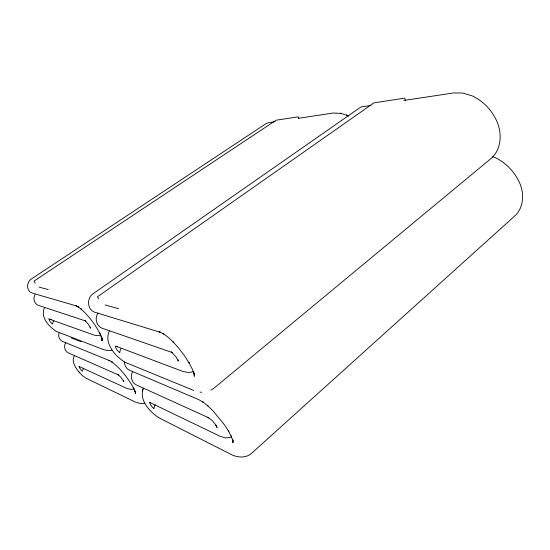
<?xml version="1.0" encoding="UTF-8"?>
<svg xmlns="http://www.w3.org/2000/svg" width="550" height="550" viewBox="0 0 550 550"><rect width="100%" height="100%" fill="white"/><g stroke="black" fill="none" stroke-linecap="round" stroke-linejoin="round"><path stroke-width="0.82" d="M135.451 391.442L135.479 393.697L134.901 390.857L135.135 391.813L133.499 387.894L133.815 388.603C128.26 378.276 120.842 368.761 111.492 361.611L112.221 362.168L108.831 360.25L109.759 360.731L62.672 341.488C59.455 340.223 58.004 336.339 58.974 333.135M101.894 339.185L101.784 340.381L102.018 337.858M232.904 439.711L232.794 442.743L232.54 439.354L233.234 442.028L231.131 435.882L231.502 436.968L228.401 430.904L228.814 431.606L224.352 424.648L213.208 411.056L207.357 405.433L207.962 405.976L202.764 401.899L203.741 402.462L198.839 399.685L129.429 370.184C126.349 368.754 124.506 365.393 124.458 362.058M143.419 388.149C138.621 399.96 149.717 411.792 158.943 417.814L231.144 454.451C237.242 457.648 245.506 458.288 251.089 453.75L513.727 216.886C523.139 209.337 524.542 195.669 520.424 184.951L520.286 184.477C515.598 172.851 506.591 163.247 495.406 157.644L492.676 156.674M142.257 391.201L142.464 390.562M142.649 389.991L142.863 389.324M132.543 371.772C130.247 376.221 131.45 382.683 136.283 384.89L208.911 417.883L207.811 417.257L212.355 420.578L216.329 425.817L215.951 425.143L217.051 427.625L216.631 426.353M65.642 342.753C63.573 346.163 64.501 351.429 68.475 352.969L118.642 374.99L117.927 374.454L121.062 377.506L123.75 381.597L123.53 380.662L123.647 381.205M35.049 294.621C32.567 298.485 34.327 304.459 39.002 305.573L85.848 321.035M83.517 368.197L82.411 371.181L80.328 369.002A2.743 0.564 53 0 1 79.551 367.785L79.448 366.52M53.549 320.994L52.408 324.039L50.332 321.894A2.826 0.591 53.8 0 1 49.521 320.623L49.191 319.158L51.418 319.426M74.525 355.438C70.984 361.171 75.426 367.586 79.021 372.027M109.347 331.1C103.634 343.186 115.252 356.214 125.001 362.278L193.792 390.459M98.079 312.964C94.435 318.024 96.271 326.432 102.541 328.364L172.336 352.564L171.297 351.918L176.172 357.087L178.303 361.137L177.849 359.26M44.612 307.56C39.793 316.793 49.101 326.954 56.588 331.533L104.032 349.807L108.35 350.543L112.028 350.247M211.035 390.074L213.689 388.424L491.494 158.146C500.961 149.435 502.061 134.998 497.723 123.502L497.606 123.111C492.862 111.251 483.787 101.221 472.134 95.858L462.557 92.998L453.647 92.943L403.783 100.478M193.497 371.663L189.049 372.549L183.191 371.573L116.215 346.301M144.602 403.301L141.089 403.686L135.568 402.16L85.58 377.967L82.177 375.451L78.939 371.924M231.722 437.14L225.617 437.931L219.931 436.226L149.572 402.339M134.324 389.036L130.776 389.393L126.658 388.348L78.808 366.328M370.824 105.456L361.522 106.899L359.92 107.676L93.246 293.624C86.481 297.853 86.941 309.767 94.93 312.297L160.49 332.324L159.184 331.774L163.9 334.029L162.834 333.348L167.949 337.102L173.532 342.313L173.113 341.894L179.032 348.514L184.559 355.795L189.282 363.179L188.932 362.587L192.335 369.194L194.397 374.894L193.786 372.316L194.343 376.331L194.336 374.832M275.103 121.694L268.359 122.698L266.145 123.564L31.742 278.754C26.166 281.772 25.967 291.493 32.67 293.198L76.746 306.041L75.687 305.649L78.822 307.168L77.935 306.673L81.455 309.313L80.836 308.804C89.691 316.938 97.267 326.762 101.826 337.941L99.598 332.764L99.88 333.417M298.162 118.326L333.259 113.032L341.103 113.396M100.155 335.72L94.676 335.287L48.593 318.869M200.035 392.061L201.513 392.384M39.084 287.127L48.269 289.568M105.112 304.954L118.656 308.715M346.404 115.067L348.411 116.098M340.429 113.183L346.94 115.232M71.108 337.851L80.96 341.674M84.975 320.561L88.371 324.28L90.564 328.178L90.186 327.058M35.234 283.154L33.956 281.139L276.127 120.189L298.169 116.854L298.822 118.264M98.642 298.849L97.405 296.808L373.89 102.877L404.628 98.127L405.556 100.396M101.454 337.081L102.293 340.484L101.984 338.305M117.088 346.493A10.443 9.872 -73.1 0 1 115.823 346.197A4.022 0.983 53.1 0 0 116.38 348.844A4.022 0.983 53.1 0 0 119.714 352.557A10.45 8.69 -58.3 0 1 120.979 348.693M150.26 402.579A3.912 0.921 52.1 0 0 150.624 404.862A3.912 0.921 52.1 0 0 153.931 408.574A10.23 8.016 -58.1 0 1 155.148 404.814"/></g></svg>
